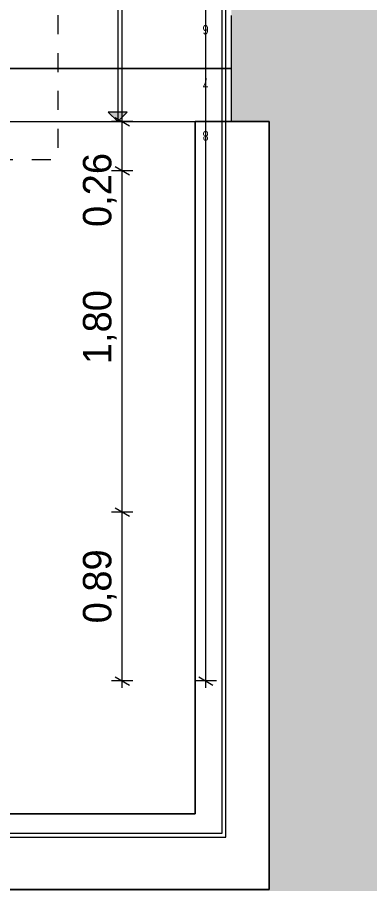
# Model space of a CAD drawing. Header units: metres. Extents: x -111189 to -108577, y -72951 to -72647.
# Drawn here: x -110668.316 to -110666.456, y -72939.223 to -72934.654 of the extents above; entities that cross this region are included whole.
import ezdxf

# ---------------------------------------------------------------- set-up
doc = ezdxf.new("R2010")
doc.units = ezdxf.units.M
doc.header["$MEASUREMENT"] = 0
doc.linetypes.add('OTK - Tracejado', pattern=[0.08, 0.04, -0.04])
for name, color, linetype in [('Muro Não Confinante - MNC1_1_00 - DESENHO 2D', 7, 'Continuous'), ('Muro Não Confinante - MNC1_1_03 - LAJES', 7, 'Continuous'), ('Muro Não Confinante - MNC1_1_04 - TECTO FALSO', 7, 'Continuous'), ('Muro Não Confinante - MNC1_1_06 - ESCADAS _ GUARDAS', 7, 'Continuous'), ('Muro Não Confinante - MNC1_1_12 - COTAS GERAIS', 7, 'Continuous'), ('Planta Piso -1_1_01 - TERRENO PROPOSTO', 7, 'Continuous')]:
    doc.layers.add(name, color=color, linetype=linetype)
doc.styles.add('ESTILO_GERADO_1', font='ARIALN.TTF')
doc.styles.add('ESTILO_GERADO_3', font='AGENCYR.TTF')

msp = doc.modelspace()

# ---------------------------------------------------------------- hatches: boundary and pattern name
at = {"layer": 'Muro Não Confinante - MNC1_1_06 - ESCADAS _ GUARDAS', "linetype": 'Continuous', "lineweight": 13}
msp.add_hatch(color=255, dxfattribs=at).paths.add_polyline_path([(-110667.7859, -72935.2039), (-110667.7359, -72935.1539), (-110667.8359, -72935.1539)])
at = {"layer": 'Planta Piso -1_1_01 - TERRENO PROPOSTO', "linetype": 'Continuous', "lineweight": 0, "true_color": 0xd7ebd2, "transparency": 33554539}
msp.add_hatch(color=254, dxfattribs=at).paths.add_polyline_path([(-110663.566, -72934.1966), (-110663.5684, -72933.5929), (-110663.5699, -72933.1934), (-110663.5702, -72933.1216), (-110663.571, -72932.9184), (-110663.5735, -72932.2988), (-110663.5836, -72929.7216), (-110663.5904, -72928.0039), (-110667.1859, -72928.0039), (-110667.3885, -72928.0039), (-110667.6094, -72928.0039), (-110667.8063, -72928.0039), (-110668.1985, -72928.0039), (-110668.3845, -72928.0039), (-110668.3845, -72928.0976), (-110667.1859, -72928.0976), (-110667.1859, -72928.4976), (-110668.3845, -72928.4976), (-110668.3846, -72928.6139), (-110667.1859, -72928.6139), (-110667.1859, -72929.0139), (-110668.3846, -72929.0139), (-110668.3846, -72929.1301), (-110667.1859, -72929.1301), (-110667.1859, -72929.5301), (-110668.3759, -72929.5301), (-110668.3759, -72929.6457), (-110668.3759, -72929.6464), (-110667.1859, -72929.6464), (-110667.1859, -72930.0464), (-110668.3848, -72930.0464), (-110668.3848, -72930.1626), (-110667.1859, -72930.1626), (-110667.1859, -72930.5626), (-110668.3848, -72930.5626), (-110668.3849, -72930.6789), (-110667.1859, -72930.6789), (-110667.1859, -72931.0789), (-110668.3849, -72931.0789), (-110668.3849, -72931.1952), (-110667.1859, -72931.1952), (-110667.1859, -72931.5952), (-110668.385, -72931.5952), (-110668.385, -72931.7114), (-110667.1859, -72931.7114), (-110667.1859, -72932.1114), (-110668.3851, -72932.1114), (-110668.3851, -72932.2277), (-110667.1859, -72932.2277), (-110667.1859, -72932.6277), (-110668.3851, -72932.6277), (-110668.3852, -72932.7439), (-110667.1859, -72932.7439), (-110667.1859, -72933.1439), (-110668.3852, -72933.1439), (-110668.3852, -72933.2439), (-110667.1859, -72933.2439), (-110667.1859, -72933.5239), (-110667.1859, -72933.8039), (-110667.1859, -72934.0839), (-110667.1859, -72934.3639), (-110667.1859, -72934.6439), (-110667.1859, -72934.9239), (-110667.1859, -72935.2039), (-110666.9859, -72935.2039), (-110666.9859, -72939.2539), (-110671.5859, -72939.2539), (-110671.5859, -72940.0539), (-110678.1859, -72940.0539), (-110678.1859, -72942.66), (-110674.946, -72942.0203), (-110663.53, -72939.7663), (-110663.5401, -72938.9649), (-110663.5504, -72938.1539), (-110663.556, -72936.7258), (-110663.5578, -72936.2737), (-110663.5594, -72935.8568)])

# ---------------------------------------------------------------- linework, layer by layer
at = {"layer": 'Muro Não Confinante - MNC1_1_00 - DESENHO 2D', "color": 7, "linetype": 'OTK - Tracejado', "lineweight": 5, "ltscale": 0.7, "flags": 128}
msp.add_lwpolyline([(-110678.6891, -72938.3539), (-110672.8006, -72938.3539), (-110672.8006, -72935.4039), (-110668.1006, -72935.4039), (-110668.1006, -72929.0539), (-110672.7539, -72929.0539), (-110672.7539, -72927.8039), (-110678.6891, -72927.8039)], close=True, dxfattribs=at)
at = {"layer": 'Muro Não Confinante - MNC1_1_03 - LAJES', "color": 7, "linetype": 'Continuous', "lineweight": 13, "ltscale": 1000, "flags": 128}
msp.add_lwpolyline([(-110677.9359, -72939.2018), (-110677.9359, -72938.6639), (-110678.3359, -72938.6639), (-110678.3359, -72940.0539), (-110671.5859, -72940.0539), (-110671.5859, -72939.2539), (-110666.9859, -72939.2539), (-110666.9859, -72935.2039), (-110667.3772, -72935.2039), (-110667.3772, -72938.8539), (-110671.9859, -72938.8539), (-110671.9859, -72939.6539), (-110677.9359, -72939.6539), (-110677.9359, -72939.2618)], dxfattribs=at)
at = {"layer": 'Muro Não Confinante - MNC1_1_04 - TECTO FALSO', "color": 7, "linetype": 'Continuous', "lineweight": 13, "ltscale": 1000, "flags": 128}
msp.add_lwpolyline([(-110677.9359, -72939.2618), (-110677.9359, -72939.6539), (-110671.9859, -72939.6539), (-110671.9859, -72938.8539), (-110667.3772, -72938.8539), (-110667.3772, -72935.2039), (-110666.9859, -72935.2039), (-110666.9859, -72939.2539), (-110671.5859, -72939.2539), (-110671.5859, -72940.0539), (-110678.3359, -72940.0539), (-110678.3359, -72938.6639), (-110677.9359, -72938.6639), (-110677.9359, -72939.2018)], dxfattribs=at)
at = {"layer": 'Muro Não Confinante - MNC1_1_06 - ESCADAS _ GUARDAS', "color": 7, "linetype": 'Continuous', "lineweight": 13, "ltscale": 1000}
for p, q in [((-110667.7859, -72933.5239), (-110667.7859, -72934.9239)), ((-110667.1859, -72934.9239), (-110667.1859, -72934.6439)), ((-110668.3859, -72934.9239), (-110667.1859, -72934.9239)), ((-110667.1859, -72934.9239), (-110668.3859, -72934.9239)), ((-110667.7859, -72934.9239), (-110667.7859, -72935.2039)), ((-110667.1859, -72935.2039), (-110667.1859, -72934.9239)), ((-110668.3859, -72935.2039), (-110667.1859, -72935.2039)), ((-110667.2158, -72935.2039), (-110667.2358, -72935.2039)), ((-110667.2358, -72935.2039), (-110667.2358, -72938.8539)), ((-110667.2158, -72938.8539), (-110667.2158, -72935.2039)), ((-110667.2358, -72938.8539), (-110667.2358, -72938.9578)), ((-110667.2158, -72938.9778), (-110667.2158, -72938.8539)), ((-110667.2358, -72938.9578), (-110671.8709, -72938.9578)), ((-110671.8509, -72938.9778), (-110667.2158, -72938.9778))]:
    msp.add_line(p, q, dxfattribs=at)
at = {"layer": 'Muro Não Confinante - MNC1_1_06 - ESCADAS _ GUARDAS', "color": 254, "linetype": 'Continuous', "lineweight": 13, "ltscale": 1000}
for p, q in [((-110667.2158, -72935.2039), (-110667.2358, -72935.2039)), ((-110667.2358, -72935.2039), (-110667.2358, -72938.8539)), ((-110667.2158, -72938.8539), (-110667.2158, -72935.2039)), ((-110667.2358, -72938.8539), (-110667.2358, -72938.9578)), ((-110667.2158, -72938.9778), (-110667.2158, -72938.8539)), ((-110667.2358, -72938.9578), (-110671.8709, -72938.9578)), ((-110671.8509, -72938.9778), (-110667.2158, -72938.9778))]:
    msp.add_line(p, q, dxfattribs=at)
at = {"layer": 'Muro Não Confinante - MNC1_1_06 - ESCADAS _ GUARDAS', "color": 7, "linetype": 'Continuous', "lineweight": 13, "ltscale": 1000, "flags": 128}
for points in [[(-110667.2158, -72933.2559), (-110667.2358, -72933.2559), (-110667.2358, -72935.2039), (-110667.2158, -72935.2039)], [(-110667.7859, -72935.2039), (-110667.7359, -72935.1539), (-110667.8359, -72935.1539)]]:
    msp.add_lwpolyline(points, close=True, dxfattribs=at)
at = {"layer": 'Muro Não Confinante - MNC1_1_06 - ESCADAS _ GUARDAS', "color": 254, "linetype": 'Continuous', "lineweight": 13, "ltscale": 1000, "flags": 128}
msp.add_lwpolyline([(-110667.2158, -72933.2559), (-110667.2358, -72933.2559), (-110667.2358, -72935.2039), (-110667.2158, -72935.2039)], close=True, dxfattribs=at)
at = {"layer": 'Muro Não Confinante - MNC1_1_12 - COTAS GERAIS', "color": 7, "linetype": 'Continuous', "lineweight": 5, "ltscale": 1000}
for p, q in [((-110667.3206, -72938.1539), (-110667.3206, -72928.0039)), ((-110667.7616, -72935.2039), (-110667.7616, -72929.2539)), ((-110667.7054, -72935.2039), (-110667.8179, -72935.2039)), ((-110667.7991, -72935.1823), (-110667.7241, -72935.2256)), ((-110667.7616, -72935.4629), (-110667.7616, -72935.2039)), ((-110667.7991, -72935.4412), (-110667.7241, -72935.4845)), ((-110667.7054, -72935.4629), (-110667.8179, -72935.4629)), ((-110667.7616, -72937.2629), (-110667.7616, -72935.4629)), ((-110667.7054, -72937.2629), (-110667.8179, -72937.2629)), ((-110667.7991, -72937.2412), (-110667.7241, -72937.2845)), ((-110667.7616, -72938.1539), (-110667.7616, -72937.2629)), ((-110667.7991, -72938.1323), (-110667.7241, -72938.1756)), ((-110667.3581, -72938.1323), (-110667.2831, -72938.1756)), ((-110667.7054, -72938.1539), (-110667.8179, -72938.1539)), ((-110667.7616, -72938.1906), (-110667.7616, -72938.1539)), ((-110667.2644, -72938.1539), (-110667.3769, -72938.1539)), ((-110667.3206, -72938.1906), (-110667.3206, -72938.1539))]:
    msp.add_line(p, q, dxfattribs=at)

# ---------------------------------------------------------------- texts
at = {"layer": 'Muro Não Confinante - MNC1_1_06 - ESCADAS _ GUARDAS', "color": 7, "linetype": 'Continuous', "lineweight": 13, "char_height": 0.05, "attachment_point": 4, "rotation": 180, "style": 'ESTILO_GERADO_1'}
for s, insert in [('\\A1;{\\pql;\\fArial Narrow|b0|i0|c0|p0;\\W1.000000;6}', (-110667.3059, -72934.7189)), ('\\A1;{\\pql;\\fArial Narrow|b0|i0|c0|p0;\\W1.000000;7}', (-110667.3059, -72934.9989)), ('\\A1;{\\pql;\\fArial Narrow|b0|i0|c0|p0;\\W1.000000;8}', (-110667.3059, -72935.2789))]:
    msp.add_mtext(s, dxfattribs=dict(at, insert=insert))
at = {"layer": 'Muro Não Confinante - MNC1_1_12 - COTAS GERAIS', "color": 7, "linetype": 'Continuous', "lineweight": 5, "char_height": 0.15, "attachment_point": 7, "rotation": 90, "style": 'ESTILO_GERADO_3'}
for s, insert, width in [('\\A1;{\\pql;\\fAgency FB|b0|i0|c0|p0;\\W1.000000;0,26}', (-110667.7916, -72935.7597), 0.275169), ('\\A1;{\\pql;\\fAgency FB|b0|i0|c0|p0;\\W1.000000;1,80}', (-110667.7916, -72936.483), 0.240204), ('\\A1;{\\pql;\\fAgency FB|b0|i0|c0|p0;\\W1.000000;0,89}', (-110667.7916, -72937.85), 0.28315)]:
    msp.add_mtext(s, dxfattribs=dict(at, insert=insert, width=width))

doc.saveas('drawing.dxf')
